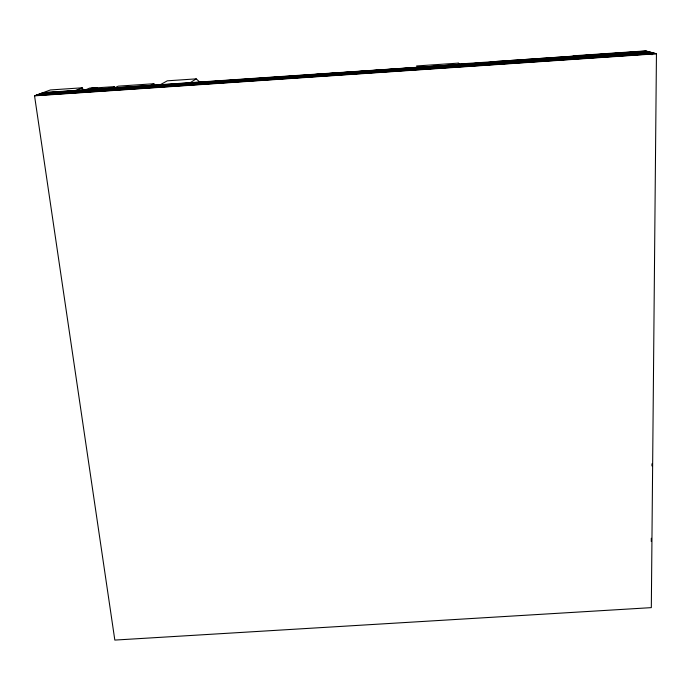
<?xml version="1.0" encoding="UTF-8"?>
<svg xmlns="http://www.w3.org/2000/svg" width="691" height="691" viewBox="0 0 691 691"><rect width="100%" height="100%" fill="white"/><g stroke="black" fill="none" stroke-linecap="round" stroke-linejoin="round"><path stroke-width="1.04" d="M651.958 54.77L651.984 52.611L39.344 94.054M651.268 541.502L651.293 538.263M651.95 465.941L651.976 463.782M573.789 56.006L573.262 55.816L645.524 50.918L656.45 53.777L651.319 607.639L114.827 640.082L34.55 95.842L50.374 89.96L82.246 87.8L83.646 90.443M315.545 74.421L647.64 51.48M91.67 90.53L93.035 89.243L96.861 87.602L95.522 88.871M109.852 89.381L114.291 86.643L92.033 88.154L87.204 90.78M112.849 88.007L114.291 86.643M90.469 89.389L92.033 88.154M190.284 82.661L196.218 78.869L200.165 82.41M160.321 84.691L167.308 80.821L196.218 78.869M150.863 85.33L153.851 83.741L154.983 85.304M114.741 87.774L118.256 86.15L153.851 83.741M85.796 89.726L89.726 88.077L96.861 87.602M75.855 90.4L82.246 87.8M459.878 64.479L458.211 63.14L416.587 65.956L418.901 68.34M646.223 51.108L493.262 61.689M646.931 51.289L459.195 63.995L461.122 65.567M43.239 92.611L648.357 51.661M42.471 92.896L649.074 51.851M41.693 93.181L649.799 52.041M40.916 93.475L650.516 52.231M40.13 93.76L651.25 52.421M38.558 94.347L652.719 52.801M37.763 94.641L653.453 53M36.968 94.943L654.196 53.19M36.165 95.237L654.947 53.388M35.362 95.539L655.699 53.578M34.55 95.842L656.45 53.777M458.211 63.14L459.446 64.211"/></g></svg>
